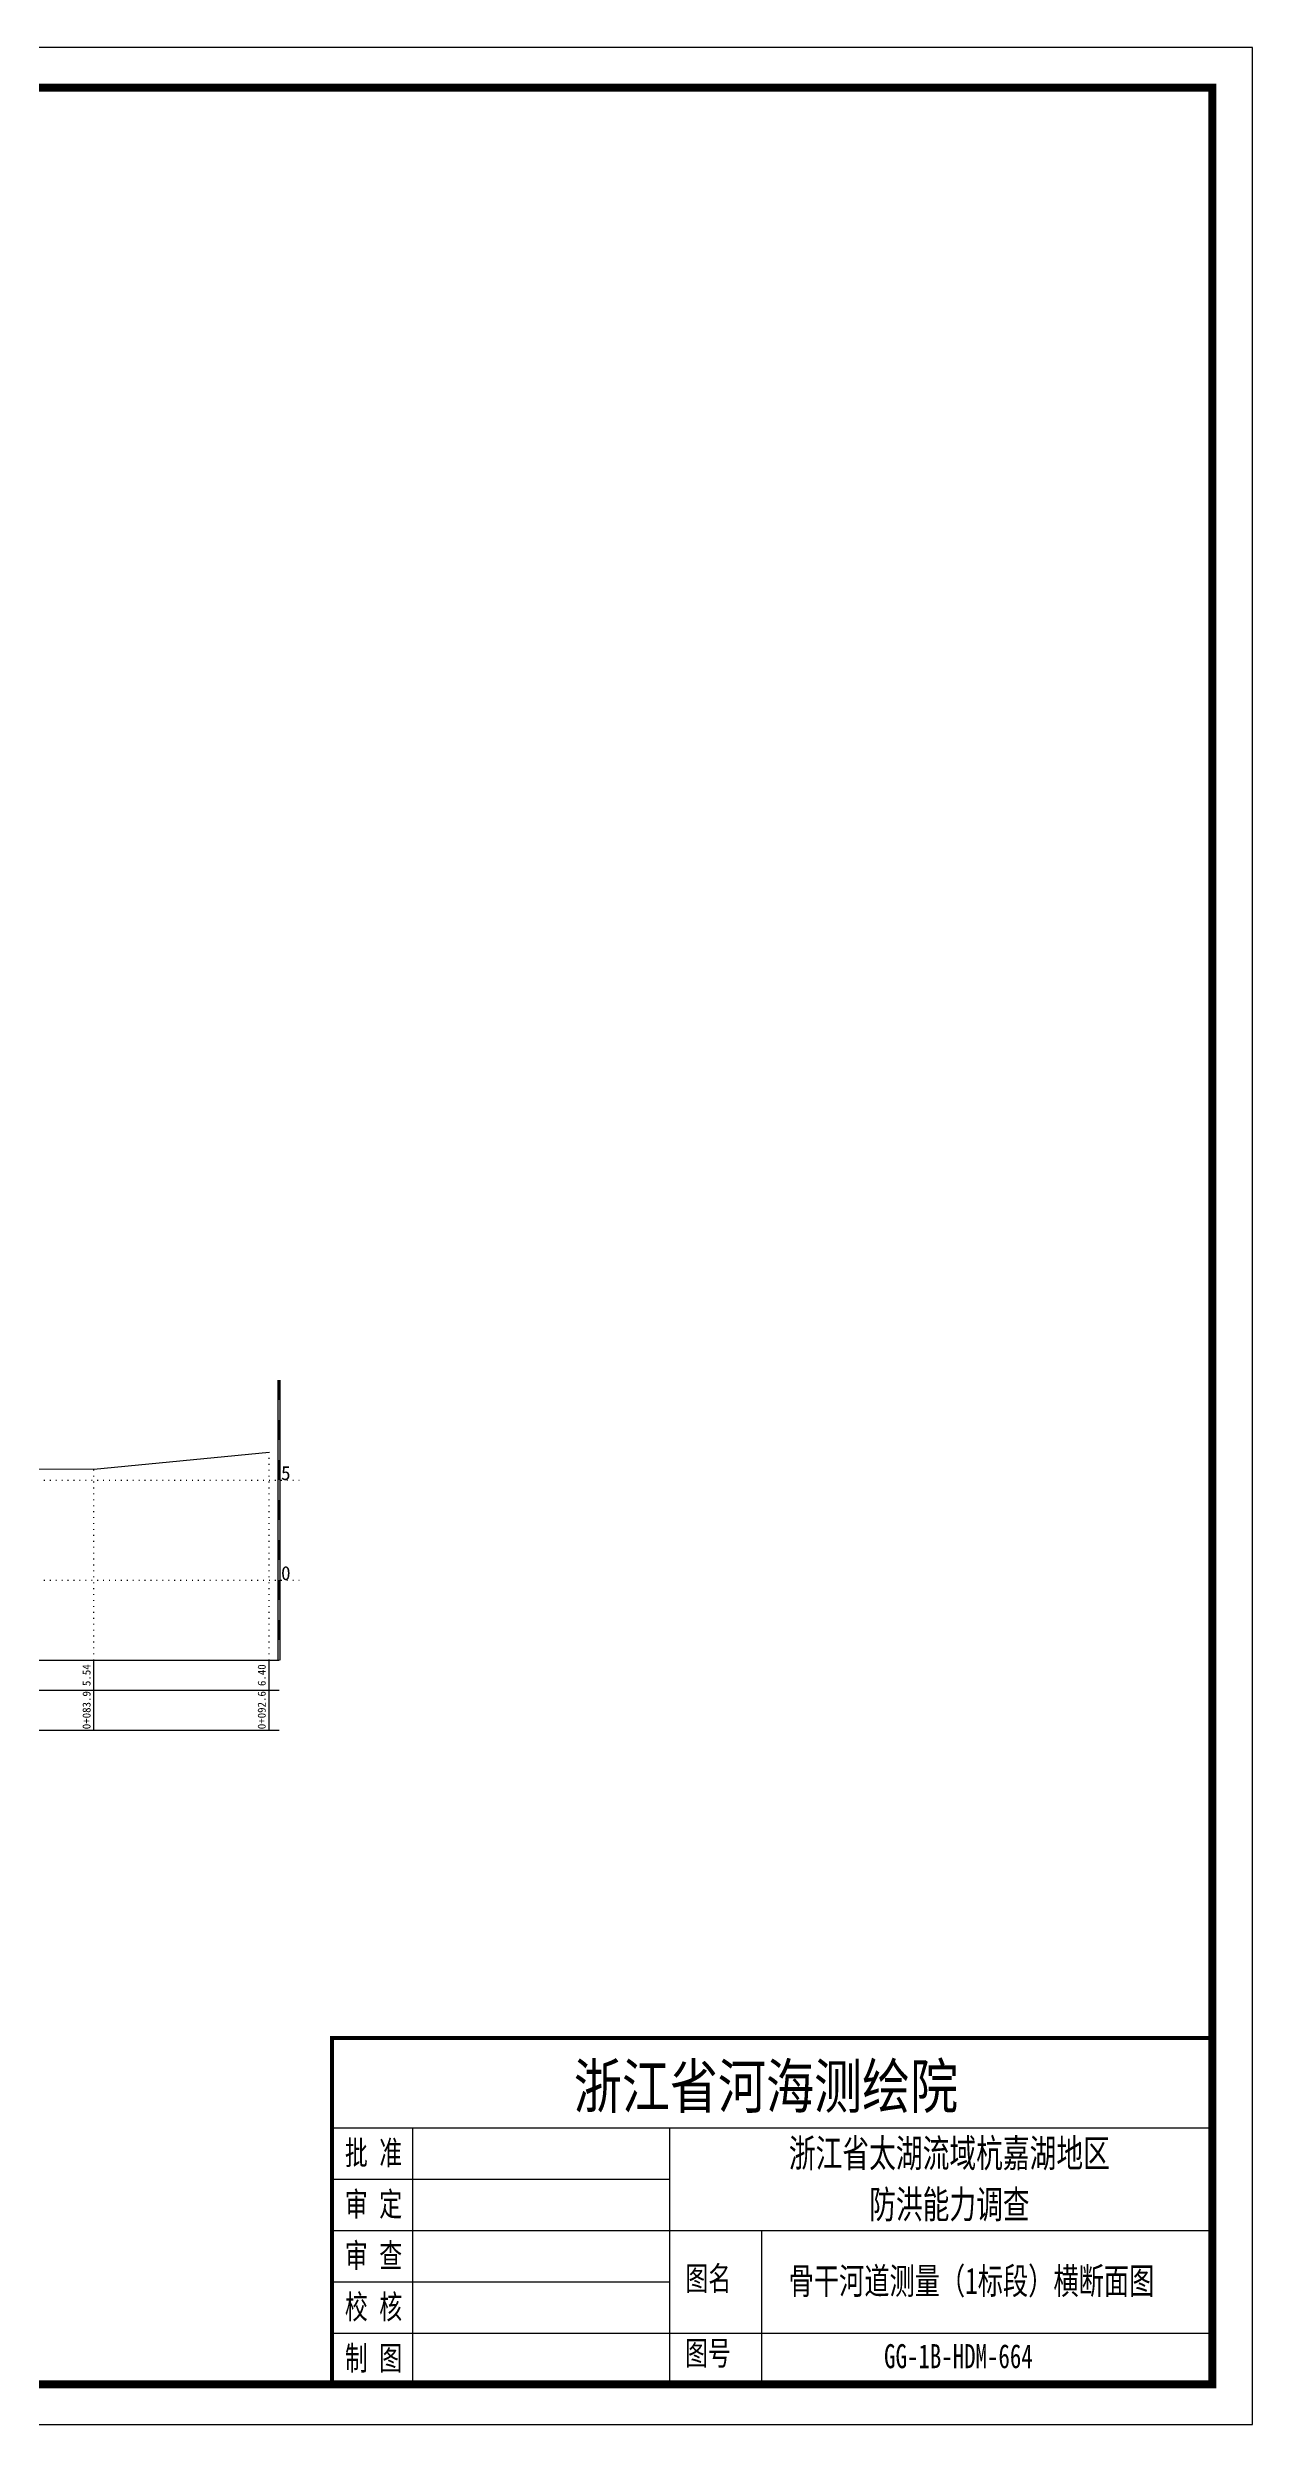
# Model space of a CAD drawing. Header units: millimetres. Extents: x 519117 to 521788, y 3371934 to 3372232.
# Drawn here: x 520737 to 520887.6, y 3371934.4 to 3372231.4 of the extents above; entities that cross this region are included whole.
import ezdxf
from ezdxf.enums import TextEntityAlignment as Align

# ---------------------------------------------------------------- set-up
doc = ezdxf.new("R2010")
doc.units = ezdxf.units.MM
doc.header["$LTSCALE"] = 0.4
doc.header["$MEASUREMENT"] = 0
doc.linetypes.add('X4', pattern=[1.6, 0, -1.6])
for name, color, linetype in [('DMX', 1, 'Continuous'), ('TEXT', 7, 'Continuous'), ('zdm1', 5, 'Continuous'), ('ZDMT5', 3, 'Continuous'), ('图框', 7, 'Continuous')]:
    doc.layers.add(name, color=color, linetype=linetype)
doc.styles.add('HDM', font='仿宋_GB2312.ttf')
doc.styles.add('tk2', font='SimSun.ttf', dxfattribs={"width": 0.8})

msp = doc.modelspace()

# ---------------------------------------------------------------- linework, layer by layer
at = {"lineweight": 100, "const_width": 0.5}
msp.add_lwpolyline([(520882.57, 3371982.67), (520772.57, 3371982.67), (520772.57, 3371939.39), (520882.57, 3371939.39), (520882.57, 3371982.67)], dxfattribs=at)
at = {"layer": 'DMX', "linetype": 'Continuous', "flags": 128}
msp.add_lwpolyline([(520730.55, 3372053.79), (520742.85, 3372053.74), (520764.72, 3372055.89)], dxfattribs=at)
at = {"layer": 'TEXT', "color": 0}
for p, q in [((520772.57, 3371971.47, 0), (520882.57, 3371971.47, 0)), ((520782.65, 3371971.47, 0), (520782.65, 3371945.8, 0)), ((520814.74, 3371971.47, 0), (520814.74, 3371945.8, 0)), ((520772.57, 3371965.05, 0), (520814.74, 3371965.05, 0)), ((520772.57, 3371958.64, 0), (520814.74, 3371958.64, 0)), ((520814.74, 3371958.64, 0), (520882.57, 3371958.64, 0)), ((520826.22, 3371958.64, 0), (520826.22, 3371939.39, 0)), ((520772.57, 3371952.22, 0), (520814.74, 3371952.22, 0)), ((520772.57, 3371945.8, 0), (520882.57, 3371945.8, 0)), ((520782.65, 3371945.8, 0), (520782.65, 3371939.39, 0)), ((520814.74, 3371945.8, 0), (520814.74, 3371939.39, 0))]:
    msp.add_line(p, q, dxfattribs=at)
at = {"layer": 'zdm1', "linetype": 'Continuous'}
for p, q in [((520765.85, 3372029.89), (520765.85, 3372064.89)), ((520766.1, 3372029.89), (520766.1, 3372064.89)), ((520533.15, 3372029.89), (520765.97, 3372029.89)), ((520521.9, 3372026.14), (520765.97, 3372026.14)), ((520521.9, 3372021.14), (520765.97, 3372021.14))]:
    msp.add_line(p, q, dxfattribs=at)
at = {"layer": 'zdm1', "linetype": 'X4'}
for p, q in [((520529.4, 3372052.39), (520768.47, 3372052.39)), ((520529.4, 3372039.89), (520768.47, 3372039.89))]:
    msp.add_line(p, q, dxfattribs=at)
at = {"layer": 'zdm1', "linetype": 'Continuous', "flags": 128}
for points in [[(520765.97, 3372062.39, 0.25, 0.25, 0), (520765.97, 3372064.89, 0.25, 0.25, 0)], [(520765.97, 3372057.39, 0.25, 0.25, 0), (520765.97, 3372059.89, 0.25, 0.25, 0)], [(520765.97, 3372052.39, 0.25, 0.25, 0), (520765.97, 3372054.89, 0.25, 0.25, 0)], [(520765.97, 3372047.39, 0.25, 0.25, 0), (520765.97, 3372049.89, 0.25, 0.25, 0)], [(520765.97, 3372042.39, 0.25, 0.25, 0), (520765.97, 3372044.89, 0.25, 0.25, 0)], [(520765.97, 3372037.39, 0.25, 0.25, 0), (520765.97, 3372039.89, 0.25, 0.25, 0)], [(520765.97, 3372032.39, 0.25, 0.25, 0), (520765.97, 3372034.89, 0.25, 0.25, 0)]]:
    msp.add_lwpolyline(points, format="xyseb", dxfattribs=at)
at = {"layer": 'ZDMT5', "linetype": 'X4'}
for p, q in [((520764.72, 3372029.89), (520764.72, 3372055.89)), ((520742.85, 3372029.89), (520742.85, 3372053.74))]:
    msp.add_line(p, q, dxfattribs=at)
at = {"layer": 'ZDMT5', "linetype": 'Continuous'}
for p, q in [((520742.85, 3372021.14), (520742.85, 3372029.89)), ((520764.72, 3372021.14), (520764.72, 3372029.89))]:
    msp.add_line(p, q, dxfattribs=at)
at = {"layer": '图框', "flags": 128}
msp.add_lwpolyline([(520467.57, 3371934.39), (520887.57, 3371934.39), (520887.57, 3372231.39), (520467.57, 3372231.39)], close=True, dxfattribs=at)
at = {"layer": '图框', "const_width": 1, "flags": 128}
msp.add_lwpolyline([(520492.57, 3371939.39), (520882.57, 3371939.39), (520882.57, 3372226.39), (520492.57, 3372226.39)], close=True, dxfattribs=at)

# ---------------------------------------------------------------- texts
at = {"layer": 'TEXT', "color": 7, "ltscale": 8, "style": 'tk2'}
for tag, p, s, height, width in [('浙江省河海测绘院', (520802.79, 3371973.9, 0), '（单位名称）', 5.5, 0.8), ('批 准', (520774.19, 3371966.84, 0), '批准', 3, 0.7), ('审 定', (520774.19, 3371960.42, 0), '审定', 3, 0.7), ('审 查', (520774.19, 3371954.01, 0), '审 查', 3, 0.7), ('图名', (520816.73, 3371951.13, 0), '审查', 3, 0.7), ('校 核', (520774.19, 3371947.59, 0), '校 核', 3, 0.7), ('图号', (520816.68, 3371941.8, 0), '图号', 3, 0.7), ('制 图', (520774.19, 3371941.17, 0), '制 图', 3, 0.7)]:
    msp.add_attdef(tag, p, s, height=height, dxfattribs=dict(at, width=width))
at = {"layer": 'TEXT', "color": 0, "style": 'tk2', "width": 0.7}
for tag, text, height, p in [('浙江省太湖流域杭嘉湖地区', '浙江省太湖流域杭嘉湖地区', 3.5, (520849.71, 3371968.28, -206.67)), ('防洪能力调查', '防洪能力调查', 3.5, (520849.71, 3371961.89, -206.67)), ('骨干河道测量（1标段）横断面图', '骨干河道测量（1标段）横断面图', 3.3, (520852.47, 3371952.32, -206.67)), ('GG-1B-HDM-664', 'GG-1B-HDM-001', 3, (520850.84, 3371942.92, -206.67))]:
    msp.add_attdef(tag, text=text, height=height, dxfattribs=at).set_placement(p, align=Align.MIDDLE_CENTER)
at = {"layer": 'zdm1', "linetype": 'Continuous', "style": 'HDM'}
for s, p in [('5', (520766.22, 3372052.39)), ('0', (520766.22, 3372039.89))]:
    msp.add_text(s, height=1.75, dxfattribs=at).set_placement(p)
at = {"layer": 'ZDMT5', "linetype": 'Continuous', "style": 'HDM'}
for s, p in [('5.54', (520742.72, 3372028.01)), ('6.40', (520764.6, 3372028.01)), ('0+083.9', (520742.72, 3372023.64)), ('0+092.6', (520764.6, 3372023.64))]:
    msp.add_text(s, height=1, rotation=90, dxfattribs=at).set_placement(p, align=Align.BOTTOM_CENTER)

doc.saveas('drawing.dxf')
